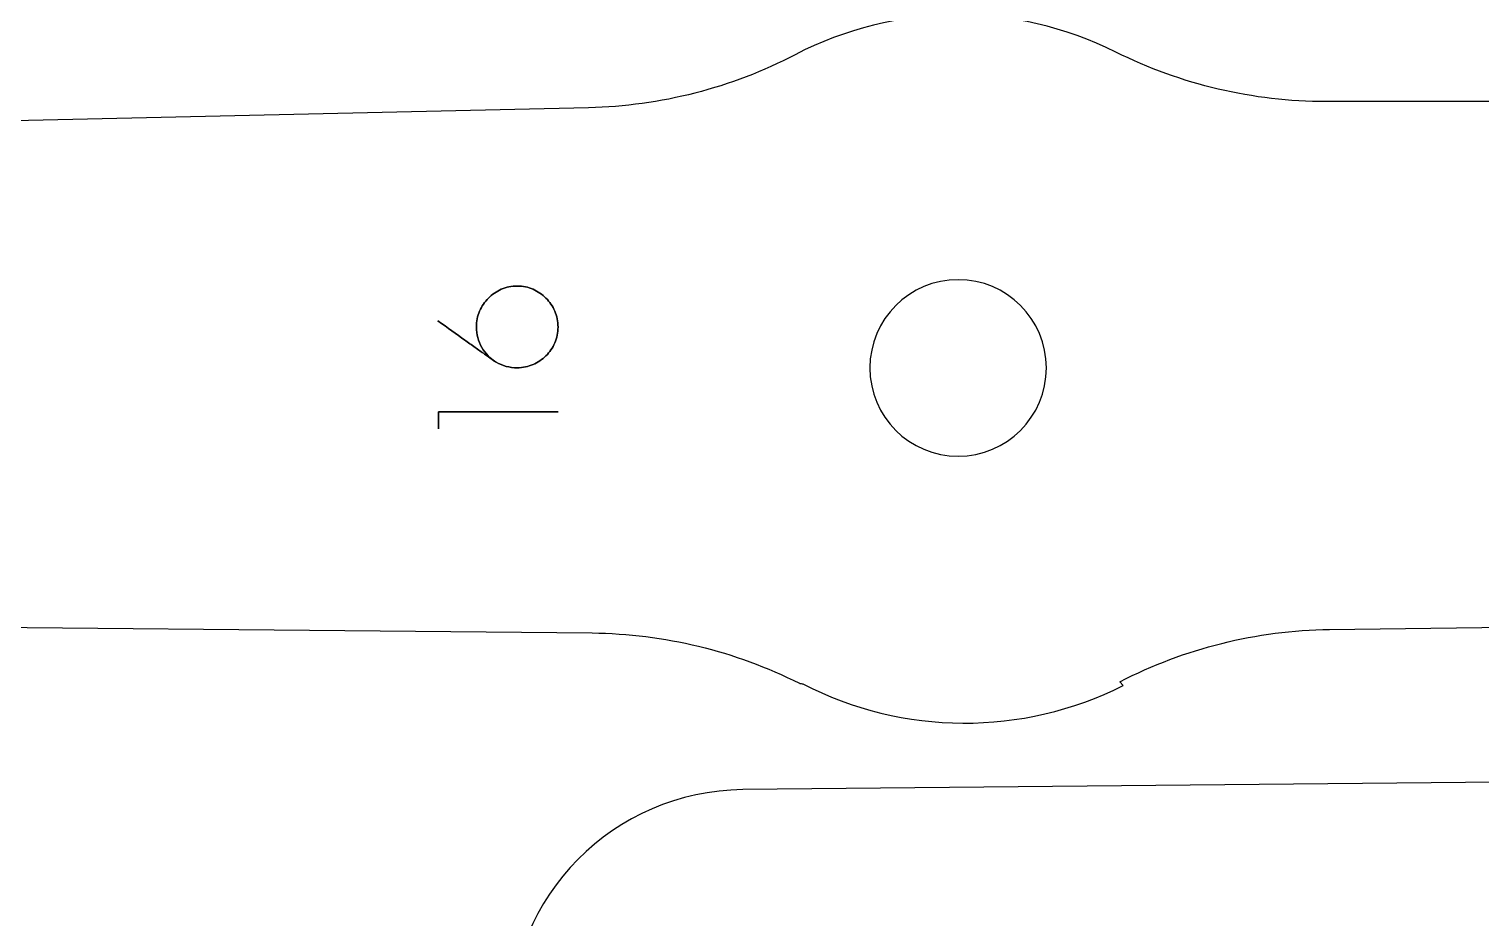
# Model space of a CAD drawing. Header units: centimetres. Extents: x -26.3 to 6, y -21.9 to 0.4.
# Drawn here: x -19.184 to -16.717, y -2.699 to -1.188 of the extents above; entities that cross this region are included whole.
import ezdxf

# ---------------------------------------------------------------- set-up
doc = ezdxf.new("R2010")
doc.units = ezdxf.units.CM
doc.header["$MEASUREMENT"] = 0
doc.layers.add('Layer 1', color=7, linetype='Continuous')

msp = doc.modelspace()

# ---------------------------------------------------------------- linework, layer by layer
at = {"layer": 'Layer 1', "lineweight": -3}
for points, knots in [([(-21.1244, -1.38739), (-21.1244, -1.38739), (-21.1144, -1.38739), (-21.1144, -1.38739), (-21.1144, -1.38739), (-21.1144, -1.38739), (-18.23337, -1.32207), (-18.23337, -1.32207), (-18.23337, -1.32207), (-18.111, -1.3193), (-17.99089, -1.28848), (-17.88231, -1.23198), (-17.88231, -1.23198), (-17.71188, -1.14334), (-17.50931, -1.14165), (-17.33743, -1.22746), (-17.33743, -1.22746), (-17.22646, -1.28285), (-17.10414, -1.31169), (-16.98012, -1.31169), (-16.98012, -1.31169), (-16.98012, -1.31169), (-9.60558, -1.31169), (-9.60558, -1.31169), (-9.60558, -1.31169), (-9.3857, -1.31169), (-9.20704, -1.48916), (-9.20559, -1.70904), (-9.20559, -1.70904), (-9.20415, -1.92894), (-9.38045, -2.10876), (-9.60032, -2.11165), (-9.60032, -2.11165), (-9.60032, -2.11165), (-16.97422, -2.20862), (-16.97422, -2.20862), (-16.97422, -2.20862), (-17.09823, -2.21025), (-17.22017, -2.2407), (-17.33039, -2.29754), (-17.33039, -2.29754), (-17.33039, -2.29754), (-17.32464, -2.30388), (-17.32464, -2.30388), (-17.32464, -2.30388), (-17.49624, -2.39026), (-17.69882, -2.38921), (-17.86953, -2.30111), (-17.86953, -2.30111), (-17.86953, -2.30111), (-17.87528, -2.30016), (-17.87528, -2.30016), (-17.87528, -2.30016), (-17.9846, -2.24511), (-18.1051, -2.21588), (-18.2275, -2.21471), (-18.2275, -2.21471), (-18.2275, -2.21471), (-21.10914, -2.18727), (-21.10914, -2.18727), (-21.10914, -2.18727), (-21.10914, -2.18727), (-21.11914, -2.18727), (-21.11914, -2.18727), (-21.11914, -2.18727), (-21.33754, -2.1852), (-21.51389, -2.00833), (-21.51533, -1.78993), (-21.51533, -1.78993), (-21.51676, -1.57153), (-21.34275, -1.39235), (-21.1244, -1.38739)], [0, 0, 0, 0, 0.0526316, 0.0526316, 0.0526316, 0.0526316, 0.1052632, 0.1052632, 0.1052632, 0.1052632, 0.1578947, 0.1578947, 0.1578947, 0.1578947, 0.2105263, 0.2105263, 0.2105263, 0.2105263, 0.2631579, 0.2631579, 0.2631579, 0.2631579, 0.3157895, 0.3157895, 0.3157895, 0.3157895, 0.3684211, 0.3684211, 0.3684211, 0.3684211, 0.4210526, 0.4210526, 0.4210526, 0.4210526, 0.4736842, 0.4736842, 0.4736842, 0.4736842, 0.5263158, 0.5263158, 0.5263158, 0.5263158, 0.5789474, 0.5789474, 0.5789474, 0.5789474, 0.6315789, 0.6315789, 0.6315789, 0.631579, 0.6842105, 0.6842105, 0.6842105, 0.6842105, 0.7368421, 0.7368421, 0.7368421, 0.7368421, 0.7894737, 0.7894737, 0.7894737, 0.7894737, 0.8421053, 0.8421053, 0.8421053, 0.8421053, 0.8947368, 0.8947368, 0.8947368, 0.8947369, 1, 1, 1, 1]), ([(-18.55268, -3.33027), (-18.55268, -3.33027), (-18.54022, -3.33652), (-18.54022, -3.33652), (-18.54022, -3.33652), (-18.38848, -3.35828), (-18.26252, -3.46483), (-18.21591, -3.61085), (-18.21591, -3.61085), (-18.1693, -3.75687), (-18.21025, -3.91669), (-18.32132, -4.02232), (-18.32132, -4.02232), (-18.43238, -4.12797), (-18.59405, -4.16084), (-18.73755, -4.10696), (-18.73755, -4.10696), (-21.11561, -3.49761), (-21.7819, -3.77825), (-22.21043, -4.11539), (-22.21043, -4.11539), (-22.21043, -4.11539), (-22.20795, -4.11323), (-22.20795, -4.11323), (-22.20795, -4.11323), (-22.30761, -4.20007), (-22.43586, -4.25405), (-22.5754, -4.26026), (-22.5754, -4.26026), (-22.85216, -4.27259), (-23.10137, -4.09383), (-23.17841, -3.82773), (-23.17841, -3.82773), (-23.21741, -3.69304), (-23.20716, -3.5537), (-23.15636, -3.43111), (-23.15636, -3.43111), (-23.15636, -3.43111), (-23.15818, -3.43559), (-23.15818, -3.43559), (-23.15818, -3.43559), (-22.74359, -2.91196), (-22.89247, -2.125), (-23.0393, -1.91188), (-23.0393, -1.91188), (-23.17528, -1.74706), (-23.15769, -1.50444), (-22.99935, -1.36095), (-22.99935, -1.36095), (-22.84099, -1.21744), (-22.59782, -1.22376), (-22.44713, -1.37527), (-22.44713, -1.37527), (-21.39633, -2.43382), (-20.02933, -3.12005), (-18.55268, -3.33027)], [0, 0, 0, 0, 0.0666667, 0.0666667, 0.0666667, 0.0666667, 0.1333333, 0.1333333, 0.1333333, 0.1333333, 0.2, 0.2, 0.2, 0.2, 0.2666667, 0.2666667, 0.2666667, 0.2666667, 0.3333333, 0.3333333, 0.3333333, 0.3333333, 0.4, 0.4, 0.4, 0.4, 0.4666667, 0.4666667, 0.4666667, 0.4666667, 0.5333333, 0.5333333, 0.5333333, 0.5333333, 0.6, 0.6, 0.6, 0.6, 0.6666667, 0.6666667, 0.6666667, 0.6666667, 0.7333333, 0.7333333, 0.7333333, 0.7333333, 0.8, 0.8, 0.8, 0.8, 0.8666667, 0.8666667, 0.8666667, 0.8666667, 1, 1, 1, 1]), ([(-18.48973, -1.68412), (-18.47298, -1.69617), (-18.45774, -1.70709), (-18.44401, -1.71687), (-18.44401, -1.71687), (-18.43818, -1.72101), (-18.43234, -1.72515), (-18.42651, -1.72929), (-18.42651, -1.72929), (-18.42068, -1.73343), (-18.41532, -1.73724), (-18.41042, -1.74072), (-18.41042, -1.74072), (-18.40553, -1.7442), (-18.40135, -1.74716), (-18.39786, -1.74961), (-18.39786, -1.74961), (-18.39438, -1.75205), (-18.39199, -1.75365), (-18.39067, -1.75441), (-18.39067, -1.75441), (-18.37957, -1.7608), (-18.36762, -1.764), (-18.35483, -1.764), (-18.35483, -1.764), (-18.34523, -1.764), (-18.33625, -1.76217), (-18.32787, -1.7585), (-18.32787, -1.7585), (-18.3195, -1.75483), (-18.31216, -1.74989), (-18.30586, -1.74368), (-18.30586, -1.74368), (-18.29956, -1.73747), (-18.29457, -1.73018), (-18.2909, -1.72181), (-18.2909, -1.72181), (-18.28723, -1.71344), (-18.2854, -1.70444), (-18.2854, -1.69486), (-18.2854, -1.69486), (-18.2854, -1.68525), (-18.28723, -1.67623), (-18.2909, -1.66775), (-18.2909, -1.66775), (-18.29457, -1.6593), (-18.29956, -1.65191), (-18.30586, -1.6456), (-18.30586, -1.6456), (-18.31216, -1.63931), (-18.3195, -1.63432), (-18.32787, -1.63065), (-18.32787, -1.63065), (-18.33625, -1.62697), (-18.34523, -1.62514), (-18.35483, -1.62514), (-18.35483, -1.62514), (-18.36442, -1.62514), (-18.37341, -1.62697), (-18.38178, -1.63065), (-18.38178, -1.63065), (-18.39015, -1.63432), (-18.39749, -1.63931), (-18.40379, -1.6456), (-18.40379, -1.6456), (-18.41009, -1.65191), (-18.41508, -1.6593), (-18.41875, -1.66775), (-18.41875, -1.66775), (-18.42242, -1.67623), (-18.42425, -1.68525), (-18.42425, -1.69486), (-18.42425, -1.69486), (-18.42425, -1.70728), (-18.42115, -1.7188), (-18.41494, -1.72943), (-18.41494, -1.72943), (-18.40873, -1.74006), (-18.40064, -1.74839), (-18.39067, -1.75441), (-18.39067, -1.75441), (-18.40064, -1.74839), (-18.40873, -1.74006), (-18.41494, -1.72943), (-18.41494, -1.72943), (-18.42115, -1.7188), (-18.42425, -1.70728), (-18.42425, -1.69486), (-18.42425, -1.69486), (-18.42425, -1.68525), (-18.42242, -1.67623), (-18.41875, -1.66775), (-18.41875, -1.66775), (-18.41508, -1.6593), (-18.41009, -1.65191), (-18.40379, -1.6456), (-18.40379, -1.6456), (-18.39749, -1.63931), (-18.39015, -1.63432), (-18.38178, -1.63065), (-18.38178, -1.63065), (-18.37341, -1.62697), (-18.36442, -1.62514), (-18.35483, -1.62514), (-18.35483, -1.62514), (-18.34523, -1.62514), (-18.33625, -1.62697), (-18.32787, -1.63065), (-18.32787, -1.63065), (-18.3195, -1.63432), (-18.31216, -1.63931), (-18.30586, -1.6456), (-18.30586, -1.6456), (-18.29956, -1.65191), (-18.29457, -1.6593), (-18.2909, -1.66775), (-18.2909, -1.66775), (-18.28723, -1.67623), (-18.2854, -1.68525), (-18.2854, -1.69486), (-18.2854, -1.69486), (-18.2854, -1.70444), (-18.28723, -1.71344), (-18.2909, -1.72181), (-18.2909, -1.72181), (-18.29457, -1.73018), (-18.29956, -1.73747), (-18.30586, -1.74368), (-18.30586, -1.74368), (-18.31216, -1.74989), (-18.3195, -1.75483), (-18.32787, -1.7585), (-18.32787, -1.7585), (-18.33625, -1.76217), (-18.34523, -1.764), (-18.35483, -1.764), (-18.35483, -1.764), (-18.36762, -1.764), (-18.37957, -1.7608), (-18.39067, -1.75441), (-18.39067, -1.75441), (-18.39199, -1.75365), (-18.39438, -1.75205), (-18.39786, -1.74961), (-18.39786, -1.74961), (-18.40135, -1.74716), (-18.40553, -1.7442), (-18.41042, -1.74072), (-18.41042, -1.74072), (-18.41532, -1.73724), (-18.42068, -1.73343), (-18.42651, -1.72929), (-18.42651, -1.72929), (-18.43234, -1.72515), (-18.43818, -1.72101), (-18.44401, -1.71687), (-18.44401, -1.71687), (-18.45774, -1.70709), (-18.47298, -1.69617), (-18.48973, -1.68412)], [0, 0, 0, 0, 0.0243902, 0.0243902, 0.0243902, 0.0243903, 0.0487805, 0.0487805, 0.0487805, 0.0487805, 0.0731707, 0.0731707, 0.0731707, 0.0731707, 0.097561, 0.097561, 0.097561, 0.097561, 0.1219512, 0.1219512, 0.1219512, 0.1219512, 0.1463415, 0.1463415, 0.1463415, 0.1463415, 0.1707317, 0.1707317, 0.1707317, 0.1707317, 0.195122, 0.195122, 0.195122, 0.195122, 0.2195122, 0.2195122, 0.2195122, 0.2195122, 0.2439024, 0.2439024, 0.2439024, 0.2439024, 0.2682927, 0.2682927, 0.2682927, 0.2682927, 0.2926829, 0.2926829, 0.2926829, 0.2926829, 0.3170732, 0.3170732, 0.3170732, 0.3170732, 0.3414634, 0.3414634, 0.3414634, 0.3414634, 0.3658537, 0.3658537, 0.3658537, 0.3658537, 0.3902439, 0.3902439, 0.3902439, 0.3902439, 0.4146341, 0.4146341, 0.4146341, 0.4146342, 0.4390244, 0.4390244, 0.4390244, 0.4390244, 0.4634146, 0.4634146, 0.4634146, 0.4634146, 0.4878049, 0.4878049, 0.4878049, 0.4878049, 0.5121951, 0.5121951, 0.5121951, 0.5121951, 0.5365854, 0.5365854, 0.5365854, 0.5365854, 0.5609756, 0.5609756, 0.5609756, 0.5609756, 0.5853659, 0.5853659, 0.5853659, 0.5853659, 0.6097561, 0.6097561, 0.6097561, 0.6097561, 0.6341463, 0.6341463, 0.6341463, 0.6341464, 0.6585366, 0.6585366, 0.6585366, 0.6585366, 0.6829268, 0.6829268, 0.6829268, 0.6829268, 0.7073171, 0.7073171, 0.7073171, 0.7073171, 0.7317073, 0.7317073, 0.7317073, 0.7317073, 0.7560976, 0.7560976, 0.7560976, 0.7560976, 0.7804878, 0.7804878, 0.7804878, 0.7804878, 0.804878, 0.804878, 0.804878, 0.8048781, 0.8292683, 0.8292683, 0.8292683, 0.8292683, 0.8536585, 0.8536585, 0.8536585, 0.8536585, 0.8780488, 0.8780488, 0.8780488, 0.8780488, 0.902439, 0.902439, 0.902439, 0.902439, 0.9268293, 0.9268293, 0.9268293, 0.9268293, 0.9512195, 0.9512195, 0.9512195, 0.9512195, 1, 1, 1, 1]), ([(-17.45541, -1.76427), (-17.45541, -1.84713), (-17.52257, -1.91427), (-17.60541, -1.91427), (-17.60541, -1.91427), (-17.68826, -1.91428), (-17.75541, -1.84713), (-17.75541, -1.76429), (-17.75541, -1.76429), (-17.75541, -1.68144), (-17.68826, -1.61429), (-17.60541, -1.61428), (-17.60541, -1.61428), (-17.52257, -1.61428), (-17.45541, -1.68144), (-17.45541, -1.76427)], [0, 0, 0, 0, 0.2, 0.2, 0.2, 0.2, 0.4, 0.4, 0.4, 0.4, 0.6, 0.6, 0.6, 0.6, 1, 1, 1, 1]), ([(-18.4886, -1.83879), (-18.4886, -1.83879), (-18.4886, -1.86786), (-18.4886, -1.86786), (-18.4886, -1.86786), (-18.4886, -1.86786), (-18.4886, -1.83879), (-18.4886, -1.83879), (-18.4886, -1.83879), (-18.4886, -1.83879), (-18.2854, -1.83879), (-18.2854, -1.83879), (-18.2854, -1.83879), (-18.2854, -1.83879), (-18.4886, -1.83879), (-18.4886, -1.83879)], [0, 0, 0, 0, 0.2, 0.2, 0.2, 0.2, 0.4, 0.4, 0.4, 0.4, 0.6, 0.6, 0.6, 0.6, 1, 1, 1, 1]), ([(-10.20707, -2.33619), (-9.95517, -2.2209), (-9.65708, -2.29302), (-9.48578, -2.51073), (-9.48578, -2.51073), (-9.31448, -2.72846), (-9.31451, -3.03516), (-9.48585, -3.25284), (-9.48585, -3.25284), (-9.6572, -3.47053), (-9.9553, -3.54262), (-10.20716, -3.42727), (-10.20716, -3.42727), (-10.30926, -3.38051), (-10.43006, -3.35566), (-10.54234, -3.35455), (-10.54234, -3.35455), (-10.54234, -3.35455), (-17.9713, -3.2809), (-17.9713, -3.2809), (-17.9713, -3.2809), (-18.19066, -3.27873), (-18.36735, -3.10027), (-18.36733, -2.88088), (-18.36733, -2.88088), (-18.3673, -2.6615), (-18.1906, -2.48308), (-17.97123, -2.48094), (-17.97123, -2.48094), (-17.97123, -2.48094), (-10.54225, -2.40865), (-10.54225, -2.40865), (-10.54225, -2.40865), (-10.42997, -2.40756), (-10.30917, -2.38293), (-10.20707, -2.33619)], [0, 0, 0, 0, 0.1, 0.1, 0.1, 0.1, 0.2, 0.2, 0.2, 0.2, 0.3, 0.3, 0.3, 0.3, 0.4, 0.4, 0.4, 0.4, 0.5, 0.5, 0.5, 0.5, 0.6, 0.6, 0.6, 0.6, 0.7, 0.7, 0.7, 0.7, 0.8, 0.8, 0.8, 0.8, 1, 1, 1, 1])]:
    msp.add_open_spline(points, degree=3, knots=knots, dxfattribs=at)

doc.saveas('drawing.dxf')
